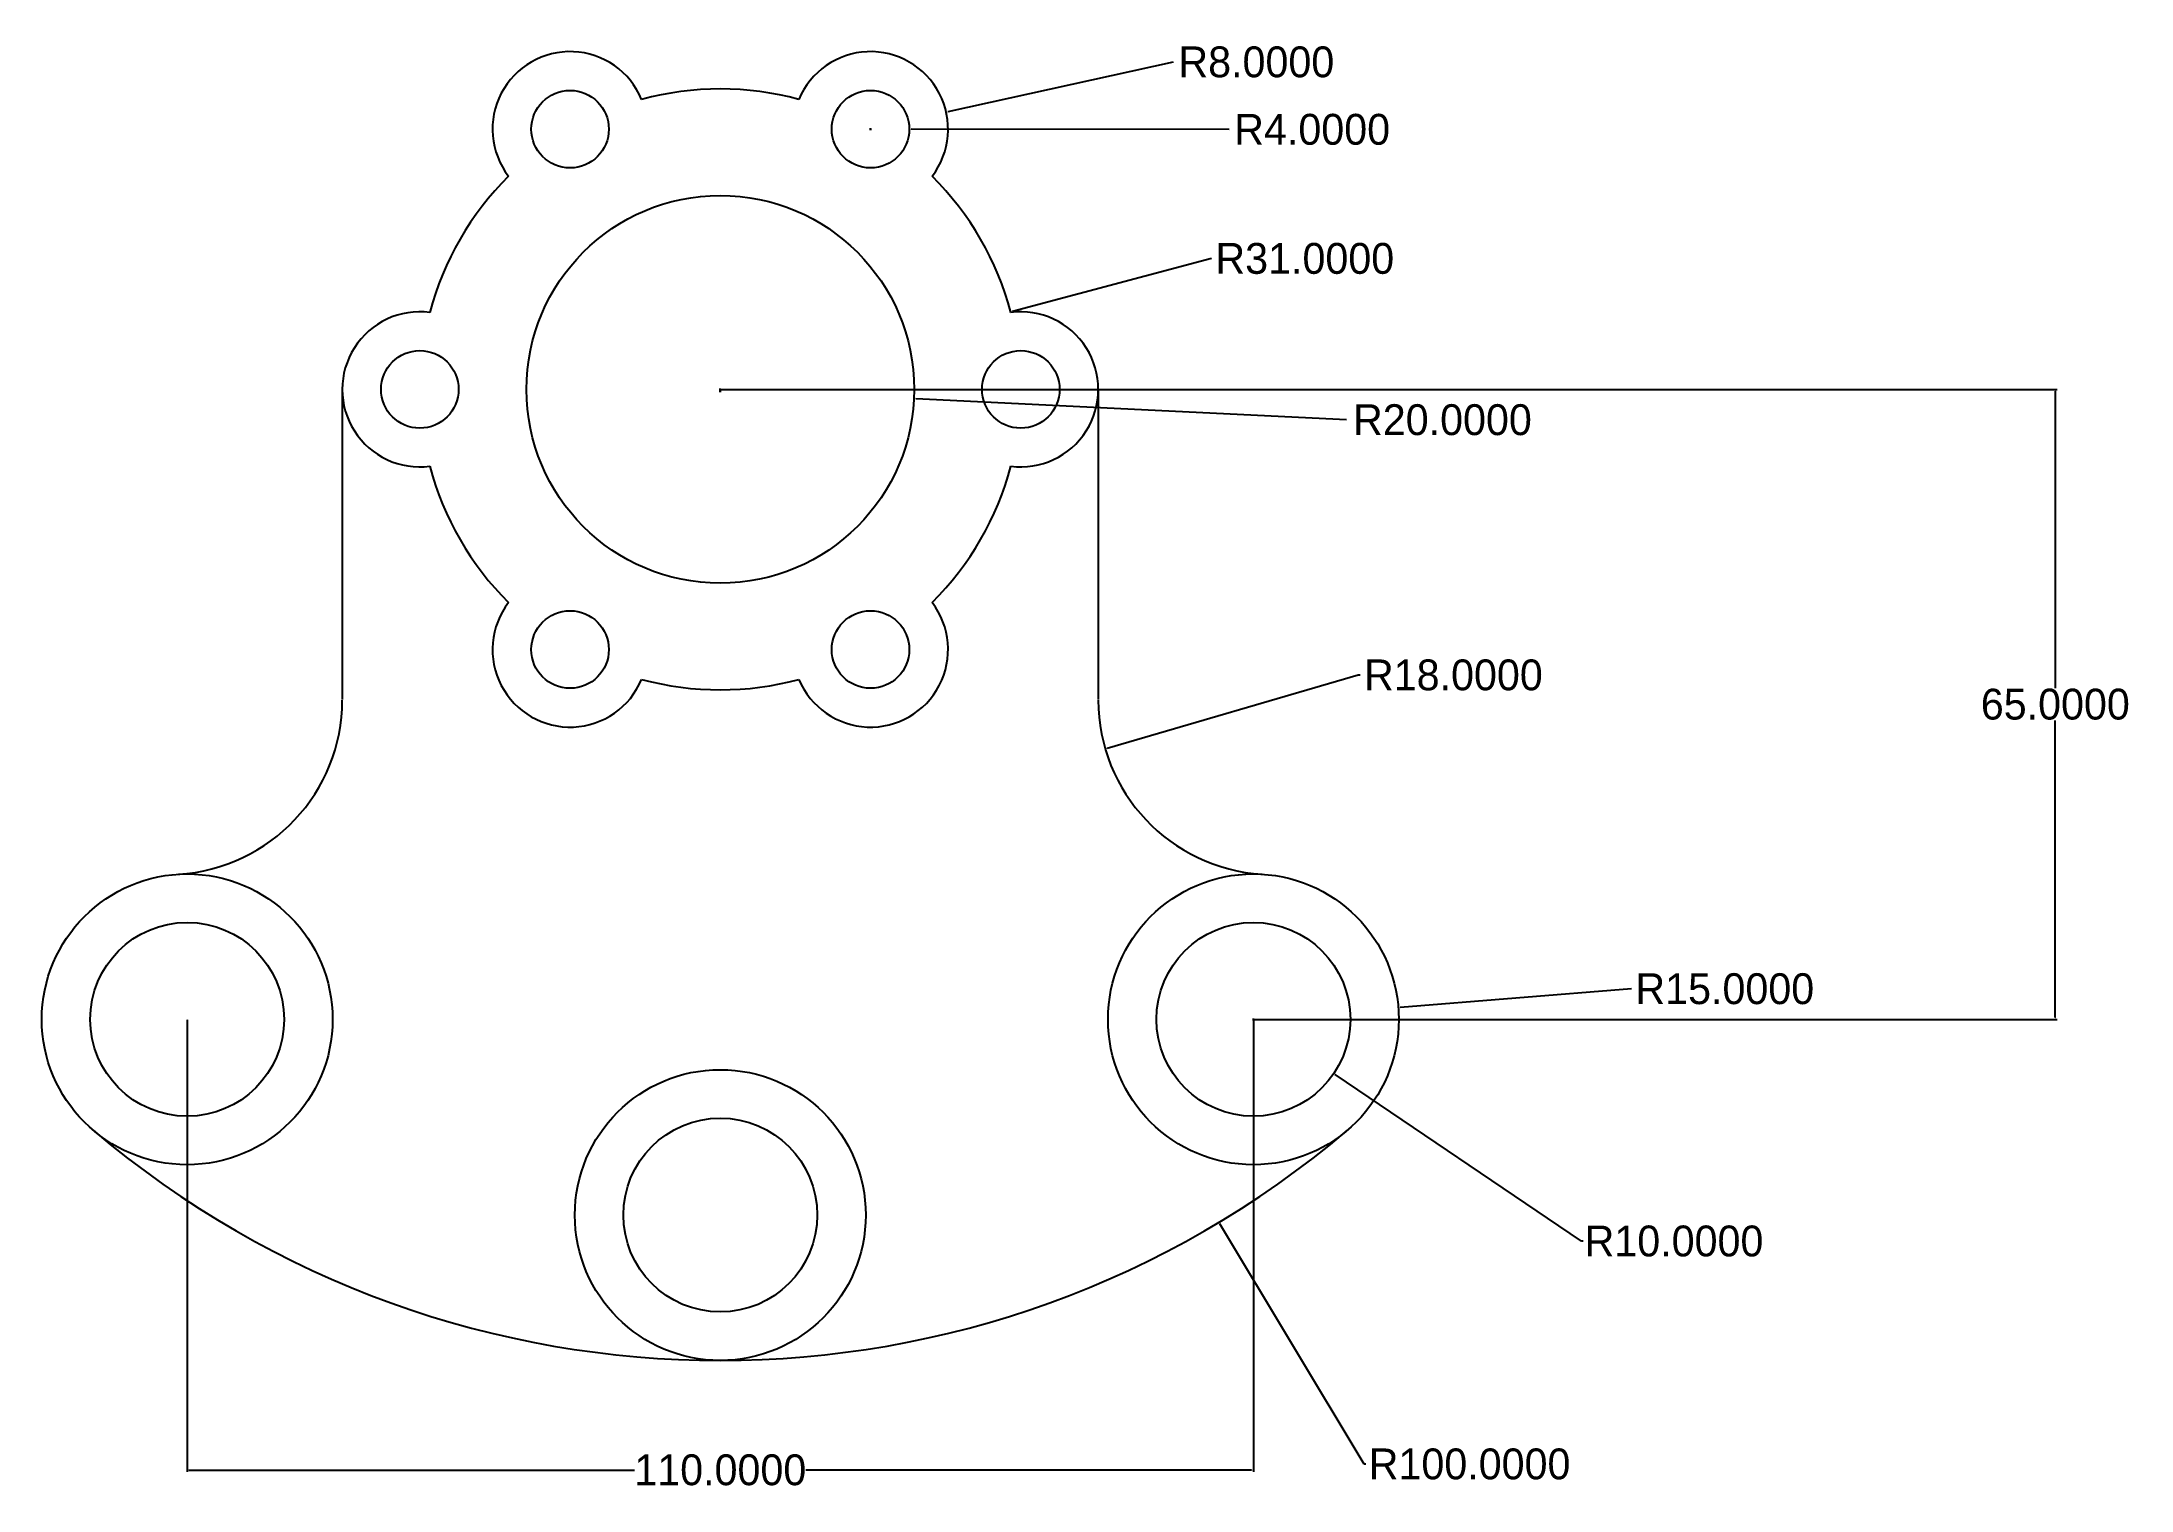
# Model space of a CAD drawing. Header units: inches. Extents: x -15 to 201, y -49 to 101.
import ezdxf

# ---------------------------------------------------------------- set-up
doc = ezdxf.new("R2010")
doc.units = ezdxf.units.IN
doc.header["$MEASUREMENT"] = 0
doc.dimstyles.get("Standard").update_dxf_attribs({"dimtxt": 3.181, "dimasz": 0.18, "dimexe": 0.18, "dimexo": 0.0625, "dimgap": 0.09, "dimtad": 0, "dimtih": 1, "dimtoh": 1, "dimdec": 4, "dimzin": 0, "dimdsep": 46, "dimtxsty": 'Standard', "dimcen": 0.09, "dimadec": 0, "dimazin": 0, "dimtfac": 1, "dimtdec": 4, "dimtofl": 0, "dimtmove": 0, "dimatfit": 3, "dimfxl": 1, "dimtolj": 1, "dimtzin": 0, "dimarcsym": 0})

# ---------------------------------------------------------------- blocks, each defined once
blk = doc.blocks.new('*D2')
at = {"color": 0, "lineweight": -2}
for p, q in [((70.41, 91.85), (70.59, 91.85)), ((70.5, 91.76), (70.5, 91.94)), ((107.49, 91.81), (74.68, 91.84))]:
    blk.add_line(p, q, dxfattribs=at)
at = {"color": 0}
blk.add_solid([(74.68, 91.87), (74.68, 91.81), (74.5, 91.84)], dxfattribs=at)
at = {"layer": 'Defpoints', "color": 0}
for p in [(70.5, 91.85), (74.5, 91.84)]:
    blk.add_point(p, dxfattribs=at)
at = {"color": 0, "insert": (116.06, 91.81), "char_height": 3.181, "attachment_point": 5}
blk.add_mtext('\\A1;R4.0000', dxfattribs=at)
blk = doc.blocks.new('*D3')
at = {"color": 0, "lineweight": -2}
for p, q in [((105.67, 78.49), (85.13, 73.02)), ((54.91, 65), (55.09, 65)), ((55, 64.91), (55, 65.09))]:
    blk.add_line(p, q, dxfattribs=at)
at = {"color": 0}
blk.add_solid([(85.12, 73.05), (85.14, 72.99), (84.96, 72.98)], dxfattribs=at)
at = {"layer": 'Defpoints', "color": 0}
for p in [(84.96, 72.98), (55, 65)]:
    blk.add_point(p, dxfattribs=at)
at = {"color": 0, "insert": (115.3, 78.49), "char_height": 3.181, "attachment_point": 5}
blk.add_mtext('\\A1;R31.0000', dxfattribs=at)
blk = doc.blocks.new('*D4')
at = {"color": 0, "lineweight": -2}
for p, q in [((101.73, 98.77), (78.49, 93.62)), ((70.41, 91.85), (70.59, 91.85)), ((70.5, 91.76), (70.5, 91.94))]:
    blk.add_line(p, q, dxfattribs=at)
at = {"color": 0}
blk.add_solid([(78.48, 93.65), (78.49, 93.59), (78.31, 93.58)], dxfattribs=at)
at = {"layer": 'Defpoints', "color": 0}
for p in [(78.31, 93.58), (70.5, 91.85)]:
    blk.add_point(p, dxfattribs=at)
at = {"color": 0, "insert": (110.3, 98.77), "char_height": 3.181, "attachment_point": 5}
blk.add_mtext('\\A1;R8.0000', dxfattribs=at)
blk = doc.blocks.new('*D5')
at = {"color": 0, "lineweight": -2}
for p, q in [((54.91, 65), (55.09, 65)), ((55, 64.91), (55, 65.09)), ((119.6, 61.85), (75.16, 64.02))]:
    blk.add_line(p, q, dxfattribs=at)
at = {"color": 0}
blk.add_solid([(75.16, 64.05), (75.15, 63.99), (74.98, 64.03)], dxfattribs=at)
at = {"layer": 'Defpoints', "color": 0}
for p in [(55, 65), (74.98, 64.03)]:
    blk.add_point(p, dxfattribs=at)
at = {"color": 0, "insert": (129.5, 61.85), "char_height": 3.181, "attachment_point": 5}
blk.add_mtext('\\A1;R20.0000', dxfattribs=at)
blk = doc.blocks.new('*D6')
at = {"color": 0, "lineweight": -2}
for p, q in [((120.82, 35.52), (94.9, 27.94)), ((121, 35.52), (120.82, 35.52))]:
    blk.add_line(p, q, dxfattribs=at)
at = {"color": 0}
blk.add_solid([(94.89, 27.97), (94.9, 27.91), (94.72, 27.89)], dxfattribs=at)
at = {"layer": 'Defpoints', "color": 0}
for p in [(112, 32.94), (94.72, 27.89)]:
    blk.add_point(p, dxfattribs=at)
at = {"color": 0, "insert": (130.63, 35.52), "char_height": 3.181, "attachment_point": 5}
blk.add_mtext('\\A1;R18.0000', dxfattribs=at)
blk = doc.blocks.new('*D7')
at = {"color": 0, "lineweight": -2}
for p, q in [((148.99, 3.14), (125.13, 1.22)), ((110, -0.09), (110, 0.09)), ((109.91, 0), (110.09, 0))]:
    blk.add_line(p, q, dxfattribs=at)
at = {"color": 0}
blk.add_solid([(125.13, 1.25), (125.13, 1.19), (124.95, 1.2)], dxfattribs=at)
at = {"layer": 'Defpoints', "color": 0}
for p in [(124.95, 1.2), (110, 0)]:
    blk.add_point(p, dxfattribs=at)
at = {"color": 0, "insert": (158.63, 3.14), "char_height": 3.181, "attachment_point": 5}
blk.add_mtext('\\A1;R15.0000', dxfattribs=at)
blk = doc.blocks.new('*D8')
at = {"color": 0, "lineweight": -2}
for p, q in [((110, -0.09), (110, 0.09)), ((109.91, 0), (110.09, 0)), ((143.84, -22.89), (118.43, -5.7)), ((144.02, -22.89), (143.84, -22.89))]:
    blk.add_line(p, q, dxfattribs=at)
at = {"color": 0}
blk.add_solid([(118.45, -5.68), (118.42, -5.73), (118.28, -5.6)], dxfattribs=at)
at = {"layer": 'Defpoints', "color": 0}
for p in [(110, 0), (118.28, -5.6)]:
    blk.add_point(p, dxfattribs=at)
at = {"color": 0, "insert": (153.39, -22.89), "char_height": 3.181, "attachment_point": 5}
blk.add_mtext('\\A1;R10.0000', dxfattribs=at)
blk = doc.blocks.new('*D9')
at = {"color": 0, "lineweight": -2}
for p, q in [((54.91, 64.81), (55.09, 64.81)), ((55, 64.72), (55, 64.9)), ((121.42, -45.89), (106.54, -21.1)), ((121.6, -45.89), (121.42, -45.89))]:
    blk.add_line(p, q, dxfattribs=at)
at = {"color": 0}
blk.add_solid([(106.57, -21.08), (106.52, -21.11), (106.45, -20.94)], dxfattribs=at)
at = {"layer": 'Defpoints', "color": 0}
for p in [(55, 64.81), (106.45, -20.94)]:
    blk.add_point(p, dxfattribs=at)
at = {"color": 0, "insert": (132.3, -45.89), "char_height": 3.181, "attachment_point": 5}
blk.add_mtext('\\A1;R100.0000', dxfattribs=at)
blk = doc.blocks.new('*D10')
at = {"color": 0, "lineweight": -2}
for p, q in [((110, 0.03), (110, -46.68)), ((0, -0.06), (0, -46.68)), ((0.18, -46.5), (46.16, -46.5)), ((109.82, -46.5), (63.84, -46.5))]:
    blk.add_line(p, q, dxfattribs=at)
at = {"color": 0}
for points in [[(0.18, -46.47), (0.18, -46.53), (0, -46.5)], [(109.82, -46.47), (109.82, -46.53), (110, -46.5)]]:
    blk.add_solid(points, dxfattribs=at)
at = {"layer": 'Defpoints', "color": 0}
for p in [(0, 0), (110, 0.09), (110, -46.5)]:
    blk.add_point(p, dxfattribs=at)
at = {"color": 0, "insert": (55, -46.5), "char_height": 3.181, "attachment_point": 5}
blk.add_mtext('\\A1;110.0000', dxfattribs=at)
blk = doc.blocks.new('*D11')
at = {"color": 0, "lineweight": -2}
for p, q in [((55.06, 65), (192.91, 65)), ((192.73, 64.82), (192.73, 34.18)), ((192.73, 0.18), (192.73, 30.82)), ((110.06, 0), (192.91, 0))]:
    blk.add_line(p, q, dxfattribs=at)
at = {"color": 0}
for points in [[(192.7, 64.82), (192.76, 64.82), (192.73, 65)], [(192.7, 0.18), (192.76, 0.18), (192.73, 0)]]:
    blk.add_solid(points, dxfattribs=at)
at = {"layer": 'Defpoints', "color": 0}
for p in [(55, 65), (192.73, 65), (110, 0)]:
    blk.add_point(p, dxfattribs=at)
at = {"color": 0, "insert": (192.73, 32.5), "char_height": 3.181, "attachment_point": 5}
blk.add_mtext('\\A1;65.0000', dxfattribs=at)

msp = doc.modelspace()

# ---------------------------------------------------------------- linework, layer by layer
for p, q in [((16, 65), (16, 33)), ((94, 65), (94, 33)), ((0, 0), (0, 0))]:
    msp.add_line(p, q)
for centre, radius in [((39.5, 91.84679), 4), ((70.5, 91.84679), 4), ((55, 65), 20), ((24, 65), 4), ((86, 65), 4), ((39.5, 38.15321), 4), ((70.5, 38.15321), 4), ((0, 0), 15), ((110, 0), 15), ((0, 0), 10), ((110, 0), 10), ((55, -20.19259), 15), ((55, -20.19259), 10)]:
    msp.add_circle(centre, radius)
for centre, radius, start, end in [((39.5, 91.84679), 8, 22.5863262, 217.4136738), ((70.5, 91.84679), 8, 322.5863262, 157.4136738), ((55, 65), 31, 74.8273476, 105.1726524), ((55, 65), 31, 134.8273476, 165.1726524), ((55, 65), 31, 14.8273476, 45.1726524), ((24, 65), 8, 82.5863262, 277.4136738), ((86, 65), 8, 262.5863262, 97.4136738), ((55, 65), 31, 194.8273476, 225.1726524), ((55, 65), 31, 314.8273476, 345.1726524), ((39.5, 38.15321), 8, 142.5863262, 337.4136738), ((70.5, 38.15321), 8, 202.5863262, 37.4136738), ((55, 65), 31, 254.8273476, 285.1726524), ((-2, 32.93934), 18, 273.4746008, 0), ((112, 32.93934), 18, 180, 266.5253992), ((55, 64.80741), 100, 229.6797849, 310.3202151)]:
    msp.add_arc(centre, radius, start, end)

# ---------------------------------------------------------------- dimensions: what is measured, and where the dimension line sits
for center, mpoint, picture, middle in [((70.5, 91.84679), (78.3101, 93.57949), '*D4', (101.72863, 98.77499)), ((70.5, 91.84679), (74.5, 91.84259), '*D2', (107.48528, 91.80795)), ((55, 65), (84.95612, 72.97688), '*D3', (105.66739, 78.49198)), ((55, 65), (74.97622, 64.02508), '*D5', (119.60455, 61.84702)), ((55, 64.80741), (106.45142, -20.94078), '*D9', (132.29577, -45.89127)), ((110, 0), (124.95173, 1.20235), '*D7', (148.99378, 3.13571)), ((110, 0), (118.28316, -5.60261), '*D8', (153.391, -22.89096))]:
    dim = msp.add_radius_dim(center=center, mpoint=mpoint, dimstyle='Standard')
    dim.commit()
    dim.dimension.update_dxf_attribs({"geometry": picture, "text_midpoint": middle, "dimtype": 164})
dim = msp.add_linear_dim(base=(192.73178, 65), p1=(110, 0), p2=(55, 65), angle=90, dimstyle='Standard')
dim.commit()
dim.dimension.update_dxf_attribs({"geometry": '*D11', "text_midpoint": (192.73178, 32.5)})
dim = msp.add_radius_dim(center=(112, 32.93934), mpoint=(94.72365, 27.88686), dimstyle='Standard', override={"dimtmove": 1})
dim.commit()
dim.dimension.update_dxf_attribs({"geometry": '*D6', "text_midpoint": (120.81648, 35.51772), "dimtype": 164})
dim = msp.add_linear_dim(base=(110, -46.49654), p1=(0, 0), p2=(110, 0.09), dimstyle='Standard')
dim.commit()
dim.dimension.update_dxf_attribs({"geometry": '*D10', "text_midpoint": (55, -46.49654)})

doc.saveas('drawing.dxf')
